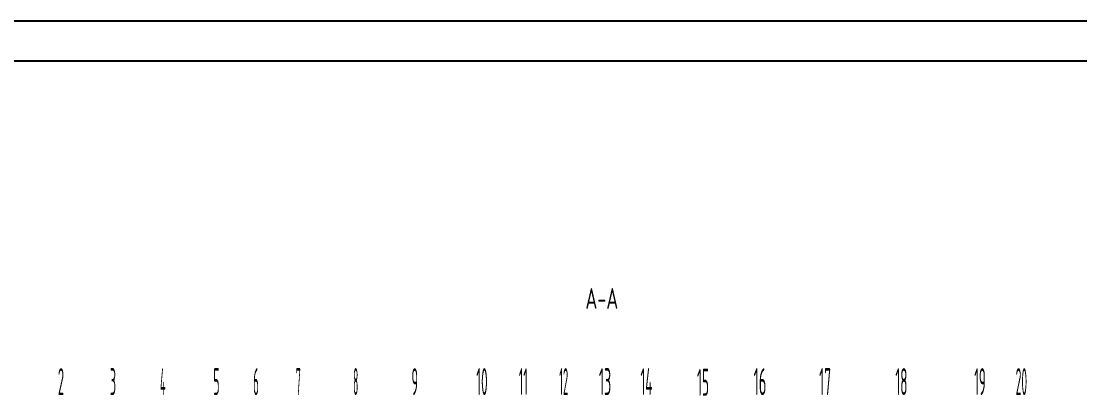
# Model space of a CAD drawing. Header units: millimetres. Extents: x 14 to 6314, y -175 to 4455.
# Drawn here: x 3318 to 5311, y 3750 to 4455 of the extents above; entities that cross this region are included whole.
import ezdxf
from ezdxf.enums import TextEntityAlignment as Align

# ---------------------------------------------------------------- set-up
doc = ezdxf.new("R2010")
doc.units = ezdxf.units.MM
doc.header["$LTSCALE"] = 150
for name, color, linetype in [('01', 7, 'Continuous'), ('02', 1, 'Continuous'), ('11', 3, 'Continuous')]:
    doc.layers.add(name, color=color, linetype=linetype)
doc.styles.get("Standard").update_dxf_attribs({"font": 'isocp', "width": 0.707, "bigfont": 'intecad.shx'})

# ---------------------------------------------------------------- blocks, each defined once
blk = doc.blocks.new('*U22')
at = {"layer": '01'}
blk.add_lwpolyline([(415, 292), (25, 292)], dxfattribs=at)
at = {"layer": '02'}
blk.add_lwpolyline([(420, 297), (0, 297)], dxfattribs=at)

msp = doc.modelspace()

# ---------------------------------------------------------------- block references
at = {"layer": '11', "xscale": 15, "yscale": 15, "zscale": 15}
msp.add_blockref('*U22', (14.4545, 0), dxfattribs=at)

# ---------------------------------------------------------------- texts
at = {"layer": '11', "width": 0.707}
msp.add_text('A-A', height=39.2, dxfattribs=at).set_placement((4379.9404, 3901.5261), align=Align.BOTTOM_LEFT)
at = {"layer": '11'}
for s, height, width, p, p2 in [('2', 50.9117, 0.375062, (3386.7929, 3750.8659), (3398.442, 3750.8659)), ('3', 50.9117, 0.386882, (3484.623, 3750.8659), (3496.2722, 3750.8659)), ('4', 50.9117, 0.320087, (3578.9603, 3750.8659), (3589.5528, 3750.8659)), ('5', 50.9117, 0.398475, (3679.2705, 3750.8659), (3691.2687, 3750.8659)), ('6', 50.9117, 0.346989, (3754.5133, 3750.8659), (3765.1058, 3750.8659)), ('7', 50.9117, 0.342788, (3834.6782, 3750.8659), (3844.2768, 3750.8659)), ('8', 50.9117, 0.342788, (3942.6618, 3750.8659), (3952.2603, 3750.8659)), ('9', 50.9117, 0.386352, (4052.5864, 3750.8659), (4064.8131, 3750.8659)), ('10', 50.91169, 0.40405, (4174.3423, 3750.8659), (4195.958, 3750.8659)), ('11', 50.91169, 0.388157, (4254.6357, 3750.8659), (4271.4332, 3750.8659)), ('12', 50.91169, 0.297221, (4330.6487, 3750.8659), (4347.4461, 3750.8659)), ('13', 50.91169, 0.414604, (4405.4127, 3750.8659), (4428.4506, 3750.8659)), ('14', 50.91169, 0.385846, (4483.5206, 3750.8659), (4506.1113, 3750.8659)), ('15', 50.91169, 0.406555, (4590.0574, 3749.5806), (4612.6481, 3749.5806)), ('16', 50.91169, 0.428638, (4696.6207, 3750.8659), (4720.6171, 3750.8659)), ('17', 50.91169, 0.422594, (4819.9522, 3750.8659), (4842.5429, 3750.8659)), ('18', 50.91169, 0.426268, (4963.5169, 3750.8659), (4986.304, 3750.8659)), ('19', 50.91169, 0.378212, (5112.0101, 3750.8659), (5133.6068, 3750.8659)), ('20', 50.91169, 0.339146, (5189.8943, 3750.8659), (5211.4911, 3750.8659))]:
    msp.add_text(s, height=height, dxfattribs=dict(at, width=width)).set_placement(p, p2, align=Align.FIT)

doc.saveas('drawing.dxf')
